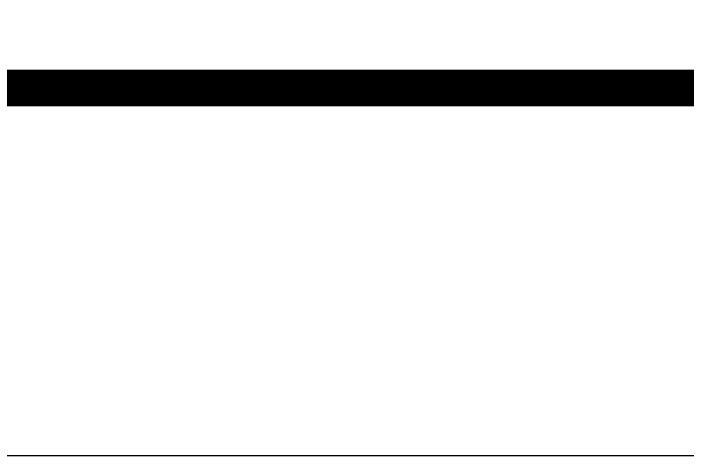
# Model space of a CAD drawing. Extents: x 24843 to 27502, y -10108 to -7552.
# Drawn here: x 25494.98 to 25513.31, y -8456.64 to -8444.61 of the extents above; entities that cross this region are included whole.
import ezdxf

# ---------------------------------------------------------------- set-up
doc = ezdxf.new("R2010")
doc.units = 0
doc.layers.get('0').update_dxf_attribs({"linetype": 'CONTINUOUS'})

msp = doc.modelspace()

# ---------------------------------------------------------------- linework, layer by layer
msp.add_lwpolyline([(24842.986, -8456.636), (25683.986, -8456.636), (25683.986, -7862.636), (24842.986, -7862.636)], close=True)
at = {"const_width": 1}
msp.add_lwpolyline([(24867.986, -8446.636), (25673.986, -8446.636), (25673.986, -7872.636), (24867.986, -7872.636)], close=True, dxfattribs=at)
msp.add_lwpolyline([(24867.986, -8446.636), (25673.986, -8446.636), (25673.986, -7872.636), (24867.986, -7872.636)], close=True, dxfattribs=at)
msp.add_lwpolyline([(24867.986, -8446.636), (25673.986, -8446.636), (25673.986, -7872.636), (24867.986, -7872.636)], close=True, dxfattribs=at)
at = {"const_width": 0.5}
msp.add_lwpolyline([(25493.986, -8446.636), (25673.986, -8446.636)], dxfattribs=at)

doc.saveas('drawing.dxf')
